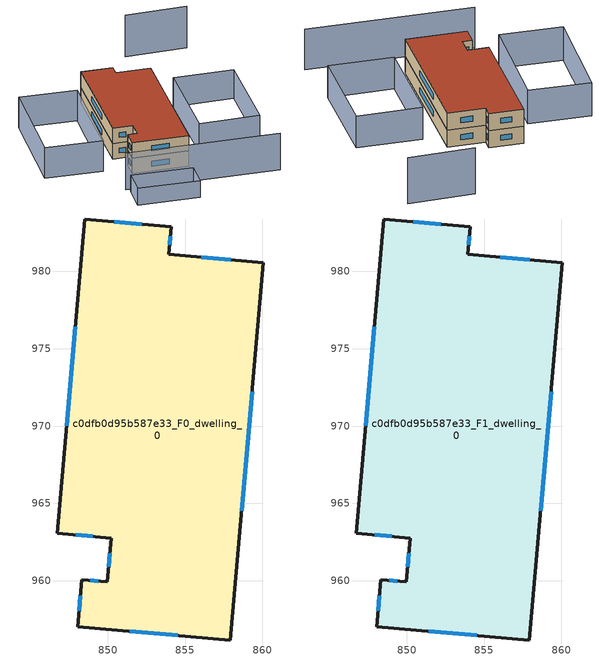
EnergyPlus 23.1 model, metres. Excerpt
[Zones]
c0dfb0d95b587e33_F0_dwelling_0
 floor ground (EU_floor_Construction): 860.06,980.57 857.91,956.17 848.05,957.04 848.31,960.07 849.96,959.92 850.21,962.76 846.71,963.07 848.51,983.39 854.09,982.9 853.93,981.11 z0
 wall outside (EU_wall_Construction): 848.31,960.07 848.05,957.04 857.91,956.17 860.06,980.57 853.93,981.11 854.09,982.9 848.51,983.39 846.71,963.07 850.21,962.76 849.96,959.92 848.31,960.07 z0:3
 window (EU_Window_Construction): 848.22,959.03 848.14,958.07 / 849.39,959.97 848.88,960.02 / 850.12,961.79 850.04,960.89 / 847.91,962.96 849.01,962.86 / 847.89,976.43 847.33,970.03 / 852.18,983.07 850.42,983.23 / 853.99,981.72 854.04,982.29 / 857.96,980.75 856.03,980.92 / 858.65,964.52 859.33,972.21 / 851.42,956.74 854.53,956.46 z1.03:1.97
c0dfb0d95b587e33_F1_dwelling_0
 floor to c0dfb0d95b587e33_F0_dwelling_0 (EU_floor_Construction): 860.06,980.57 857.91,956.17 848.05,957.04 848.31,960.07 849.96,959.92 850.21,962.76 846.71,963.07 848.5,983.39 854.09,982.9 853.93,981.11 z3
 wall outside (EU_wall_Construction): 848.31,960.07 848.05,957.04 857.91,956.17 860.06,980.57 853.93,981.11 854.09,982.9 848.51,983.39 846.71,963.07 850.21,962.76 849.96,959.92 848.31,960.07 z3:6
 window (EU_Window_Construction): 848.22,959.03 848.14,958.07 / 849.39,959.97 848.88,960.02 / 850.12,961.79 850.04,960.89 / 847.91,962.96 849.01,962.86 / 847.89,976.43 847.33,970.03 / 852.18,983.07 850.42,983.23 / 853.99,981.72 854.04,982.29 / 857.96,980.75 856.03,980.92 / 858.65,964.52 859.33,972.21 / 851.42,956.74 854.53,956.46 z4.03:4.97
 roof outside (EU_roof_Construction): 857.91,956.17 860.06,980.57 853.93,981.11 854.09,982.9 848.51,983.39 846.71,963.07 850.21,962.76 849.96,959.92 848.31,960.07 848.05,957.04 z6
shading: 845.01,952.19 872.04,949.64 z0:7.1; 845.59,951.25 856.48,950.08 / 856.48,950.08 855.97,945.38 / 855.97,945.38 845.08,946.54 / 845.08,946.54 845.59,951.25 z0:3.2; 871.87,959.23 861.26,960.17 / 861.26,960.17 862.72,976.76 / 862.72,976.76 873.33,975.82 / 873.33,975.82 871.87,959.23 z0:5.6; 833.57,960.76 835.62,978.95 / 835.62,978.95 845.82,977.8 / 845.82,977.8 843.77,959.61 / 843.77,959.61 833.57,960.76 z0:5.9; 872.04,995.24 861.14,995.86 z0:8.1
[Building]
EU S2 Campaign: North Axis=0; Terrain=City; Solar Distribution=FullExterior
[Site:Location]
Cape.Town.Intl.AP: Latitude=-33.965; Longitude=18.602; Time Zone=2; Elevation=46
[SizingPeriod:WeatherFileDays]
AnnualSizingPeriod: Begin Month=1; Begin Day of Month=1; End Month=12; End Day of Month=31; Day of Week for Start Day=Monday; Use Weather File Daylight Saving Period=No; Use Weather File Rain and Snow Indicators=No
[MATERIAL]
EU_InternalMass_Material: Roughness=MediumRough; Thickness=0.1; Conductivity=1; Density=1800; Specific Heat=900; Thermal Absorptance=0.9; Solar Absorptance=0.7; Visible Absorptance=0.7
[MATERIAL:NOMASS] Roughness=MediumRough; Thermal Absorptance=0.9; Solar Absorptance=0.7; Visible Absorptance=0.7
Name | Thermal Resistance
EU_wall_NoMass | 0.493876
EU_roof_NoMass | 0.449382
EU_floor_NoMass | 1.25
[WINDOWMATERIAL:SIMPLEGLAZINGSYSTEM]
EU_Window_SimpleGlazing: UFactor=4.4; Solar Heat Gain Coefficient=0.85; Visible Transmittance=0.85
[CONSTRUCTION]
EU_wall_Construction: EU_wall_NoMass
EU_roof_Construction: EU_roof_NoMass
EU_floor_Construction: EU_floor_NoMass
EU_Window_Construction: EU_Window_SimpleGlazing
EU_InternalMass_Construction: EU_InternalMass_Material
[ZONE] Type=1; Multiplier=1; Ceiling Height=autocalculate; Volume=847.647; Floor Area=autocalculate; Part of Total Floor Area=Yes
c0dfb0d95b587e33_F0_dwelling_0; c0dfb0d95b587e33_F1_dwelling_0
[INTERNALMASS] Construction=EU_InternalMass_Construction; Surface Area=282.549
Name | Zone or ZoneList
c0dfb0d95b587e33_F0_dwelling_0_EU_InternalMass | c0dfb0d95b587e33_F0_dwelling_0
c0dfb0d95b587e33_F1_dwelling_0_EU_InternalMass | c0dfb0d95b587e33_F1_dwelling_0
[OTHEREQUIPMENT] Fuel Type=Electricity; Design Level Calculation Method=Watts/Area; Power per Zone Floor Area=1; Fraction Latent=0; Fraction Radiant=0; Fraction Lost=0; Carbon Dioxide Generation Rate=0; EndUse Subcategory=EU_Step8_InternalGains
Name | Zone or ZoneList or Space or SpaceList | Schedule
EU_Step8_InternalGain_c0dfb0d95b587e33_F0_dwelling_0_f000 | c0dfb0d95b587e33_F0_dwelling_0 | EU_Step8_GainSchedule_c0dfb0d95b587e33_F0_dwelling_0_f000
EU_Step8_InternalGain_c0dfb0d95b587e33_F1_dwelling_0_f000 | c0dfb0d95b587e33_F1_dwelling_0 | EU_Step8_GainSchedule_c0dfb0d95b587e33_F1_dwelling_0_f000
[ZONEVENTILATION:DESIGNFLOWRATE] Schedule=EU_AlwaysOn; Design Flow Rate Calculation Method=AirChanges/Hour; Air Changes per Hour=0.64; Ventilation Type=Natural; Fan Pressure Rise=0; Fan Total Efficiency=1; Constant Term Coefficient=1; Temperature Term Coefficient=0; Velocity Term Coefficient=0; Velocity Squared Term Coefficient=0; Minimum Indoor Temperature=-100; Maximum Indoor Temperature=100; Delta Temperature=-100; Minimum Outdoor Temperature=-100; Maximum Outdoor Temperature=100; Maximum Wind Speed=40
Name | Zone or ZoneList or Space or SpaceList
EU_ConstantAir_c0dfb0d95b587e33_F0_dwelling_0 | c0dfb0d95b587e33_F0_dwelling_0
EU_ConstantAir_c0dfb0d95b587e33_F1_dwelling_0 | c0dfb0d95b587e33_F1_dwelling_0
[HVACTEMPLATE:THERMOSTAT] Constant Heating Setpoint=20; Constant Cooling Setpoint=50
EU_HeatOnly_c0dfb0d95b587e33_F0_dwelling_0; EU_HeatOnly_c0dfb0d95b587e33_F1_dwelling_0
[HVACTEMPLATE:ZONE:IDEALLOADSAIRSYSTEM] System Availability Schedule=EU_AlwaysOn; Maximum Heating Supply Air Temperature=50; Minimum Cooling Supply Air Temperature=13; Maximum Heating Supply Air Humidity Ratio=0.0156; Minimum Cooling Supply Air Humidity Ratio=0.0077; Heating Limit=NoLimit; Cooling Limit=NoLimit; Heating Availability Schedule=EU_AlwaysOn; Cooling Availability Schedule=EU_CoolingOff; Dehumidification Control Type=ConstantSensibleHeatRatio; Cooling Sensible Heat Ratio=0.7; Dehumidification Setpoint=60; Humidification Control Type=None; Humidification Setpoint=30; Outdoor Air Method=None; Outdoor Air Flow Rate per Person=0.00944; Outdoor Air Flow Rate per Zone Floor Area=0; Outdoor Air Flow Rate per Zone=0; Demand Controlled Ventilation Type=None; Outdoor Air Economizer Type=NoEconomizer; Heat Recovery Type=None; Sensible Heat Recovery Effectiveness=0.7; Latent Heat Recovery Effectiveness=0.65
Name | Template Thermostat
c0dfb0d95b587e33_F0_dwelling_0 | EU_HeatOnly_c0dfb0d95b587e33_F0_dwelling_0
c0dfb0d95b587e33_F1_dwelling_0 | EU_HeatOnly_c0dfb0d95b587e33_F1_dwelling_0
[SIZING:ZONE] Zone Cooling Design Supply Air Temperature Input Method=SupplyAirTemperature; Zone Cooling Design Supply Air Temperature=13; Zone Heating Design Supply Air Temperature Input Method=SupplyAirTemperature; Zone Heating Design Supply Air Temperature=50; Zone Cooling Design Supply Air Humidity Ratio=0.008; Zone Heating Design Supply Air Humidity Ratio=0.008; Cooling Design Air Flow Method=DesignDay; Cooling Design Air Flow Rate=0; Cooling Minimum Air Flow per Zone Floor Area=0.000762; Cooling Minimum Air Flow=0; Cooling Minimum Air Flow Fraction=0.2; Heating Design Air Flow Method=DesignDay; Heating Design Air Flow Rate=0; Heating Maximum Air Flow per Zone Floor Area=0.002032; Heating Maximum Air Flow=0.141576; Heating Maximum Air Flow Fraction=0.3; Account for Dedicated Outdoor Air System=No; Dedicated Outdoor Air System Control Strategy=NeutralSupplyAir; Dedicated Outdoor Air Low Setpoint Temperature for Design=autosize; Dedicated Outdoor Air High Setpoint Temperature for Design=autosize; Zone Load Sizing Method=Sensible Load Only No Latent Load; Zone Latent Cooling Design Supply Air Humidity Ratio Input Method=HumidityRatioDifference; Zone Cooling Design Supply Air Humidity Ratio Difference=0.005; Zone Latent Heating Design Supply Air Humidity Ratio Input Method=HumidityRatioDifference; Zone Humidification Design Supply Air Humidity Ratio Difference=0.005
c0dfb0d95b587e33_F0_dwelling_0; c0dfb0d95b587e33_F1_dwelling_0
[SCHEDULE:CONSTANT]
Name | Hourly Value
EU_AlwaysOn | 1
EU_CoolingOff | 0
[SCHEDULE:FILE] Column Number=1; Rows to Skip at Top=0; Number of Hours of Data=8760; Column Separator=Comma; Interpolate to Timestep=No; Minutes per Item=60; Adjust Schedule for Daylight Savings=Yes
Name | File
EU_Step8_GainSchedule_c0dfb0d95b587e33_F0_dwelling_0_f000 | ../../schedules/c0dfb0d95b587e33/c0dfb0d95b587e33_F0_dwelling_0_f000_gain.csv
EU_Step8_GainSchedule_c0dfb0d95b587e33_F1_dwelling_0_f000 | ../../schedules/c0dfb0d95b587e33/c0dfb0d95b587e33_F1_dwelling_0_f000_gain.csv
